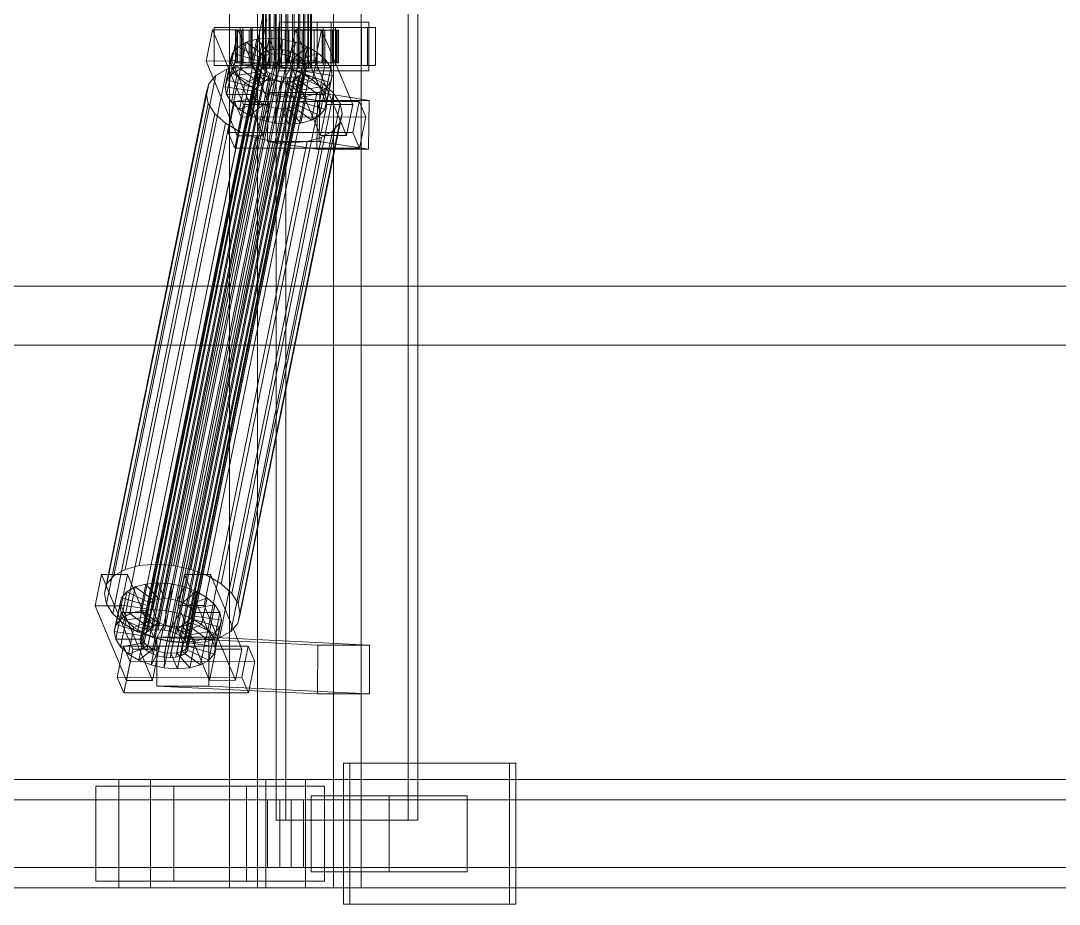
# Model space of a CAD drawing. Header units: millimetres. Extents: x -1970 to 59977, y -50268 to 6837.
# Drawn here: x 18923.8 to 19306.2, y -18456 to -18130.5 of the extents above; entities that cross this region are included whole.
import ezdxf

# ---------------------------------------------------------------- set-up
doc = ezdxf.new("R2010")
doc.units = ezdxf.units.MM
doc.layers.add('superior_C02', color=7, linetype='Continuous', lineweight=0)

msp = doc.modelspace()

# ---------------------------------------------------------------- linework, layer by layer
at = {"layer": 'superior_C02'}
for p, q in [((19000.681, -17550), (19000.681, -18450)), ((19010.91, -18450), (19010.91, -17550)), ((19038.934, -18450), (19038.934, -17550)), ((19049.163, -17550), (19049.163, -18450)), ((19017.857, -17575), (19017.857, -18425)), ((19021.364, -18425), (19021.364, -17575)), ((19066.439, -18425), (19066.439, -17575)), ((19069.946, -17575), (19069.946, -18425)), ((19012.812, -18148), (19012.812, -17852)), ((19013.037, -18148), (19013.037, -17852)), ((19013.199, -18148), (19013.199, -17852)), ((19013.86, -18148), (19013.86, -17852)), ((19014.173, -18148), (19014.173, -17852)), ((19015.225, -18148), (19015.225, -17852)), ((19015.668, -18148), (19015.668, -17852)), ((19017.038, -18148), (19017.038, -17852)), ((19017.58, -18148), (19017.58, -17852)), ((19019.176, -18148), (19019.176, -17852)), ((19019.781, -18148), (19019.781, -17852)), ((19021.493, -18148), (19021.493, -17852)), ((19022.119, -18148), (19022.119, -17852)), ((19023.832, -18148), (19023.832, -17852)), ((19024.437, -18148), (19024.437, -17852)), ((19026.032, -18148), (19026.032, -17852)), ((19026.575, -18148), (19026.575, -17852)), ((19027.945, -18148), (19027.945, -17852)), ((19028.388, -18148), (19028.388, -17852)), ((19029.439, -18148), (19029.439, -17852)), ((19029.752, -18148), (19029.752, -17852)), ((19030.413, -17852), (19030.413, -18148)), ((19030.575, -18148), (19030.575, -17852)), ((19030.801, -18148), (19030.801, -17852)), ((19012.639, -18130), (18992.635, -18228.298)), ((18994.379, -18228.298), (19014.383, -18130)), ((19038.092, -18131), (19018.965, -18131)), ((19018.965, -18131), (19018.965, -18149)), ((19032.877, -18131), (19018.965, -18131)), ((19032.877, -18149), (19032.877, -18131)), ((19032.877, -18131), (19052.004, -18131)), ((19038.092, -18149), (19038.092, -18131)), ((19038.092, -18131), (19052.004, -18131)), ((19052.004, -18131), (19052.004, -18149)), ((18994.325, -18133.859), (18991.991, -18145.327)), ((19003.889, -18133.847), (18994.325, -18133.859)), ((19005.848, -18161.391), (18994.325, -18133.859)), ((19004.565, -18133), (18995.001, -18133)), ((18995.001, -18133), (18995.001, -18147)), ((19009.03, -18133), (18995.001, -18133)), ((19001.555, -18145.315), (19003.889, -18133.847)), ((19003.294, -18134), (19002.818, -18134)), ((19002.818, -18134), (19012.812, -18134)), ((19002.818, -18146), (19002.818, -18134)), ((19002.818, -18134), (19003.636, -18134)), ((19005.031, -18134), (19003.294, -18134)), ((19003.294, -18134), (19013.037, -18134)), ((19003.294, -18146), (19003.294, -18134)), ((19003.636, -18134), (19013.199, -18134)), ((19003.636, -18146), (19003.636, -18134)), ((19003.636, -18134), (19005.692, -18134)), ((19003.889, -18133.847), (19015.412, -18161.379)), ((19004.565, -18147), (19004.565, -18133)), ((19004.565, -18133), (19018.593, -18133)), ((19007.912, -18134), (19005.031, -18134)), ((19005.031, -18134), (19013.86, -18134)), ((19005.031, -18146), (19005.031, -18134)), ((19051.481, -18133), (19005.576, -18133)), ((19005.576, -18133), (19005.576, -18147)), ((19008.499, -18133), (19005.576, -18133)), ((19005.692, -18134), (19014.173, -18134)), ((19005.692, -18146), (19005.692, -18134)), ((19005.692, -18134), (19008.847, -18134)), ((19011.74, -18134), (19007.912, -18134)), ((19007.912, -18134), (19015.225, -18134)), ((19007.912, -18146), (19007.912, -18134)), ((19008.499, -18147), (19008.499, -18133)), ((19008.499, -18133), (19054.403, -18133)), ((19008.847, -18134), (19015.668, -18134)), ((19008.847, -18146), (19008.847, -18134)), ((19008.847, -18134), (19012.885, -18134)), ((19009.03, -18147), (19009.03, -18133)), ((19009.03, -18133), (19018.593, -18133)), ((19016.253, -18134), (19011.74, -18134)), ((19011.74, -18134), (19017.038, -18134)), ((19011.74, -18146), (19011.74, -18134)), ((19012.812, -18134), (19013.037, -18134)), ((19012.812, -18134), (19012.812, -18146)), ((19013.199, -18134), (19012.812, -18134)), ((19012.885, -18134), (19017.58, -18134)), ((19012.885, -18146), (19012.885, -18134)), ((19012.885, -18134), (19017.53, -18134)), ((19013.037, -18134), (19013.86, -18134)), ((19013.037, -18134), (19013.037, -18146)), ((19013.199, -18134), (19013.199, -18146)), ((19014.173, -18134), (19013.199, -18134)), ((19013.86, -18134), (19015.225, -18134)), ((19013.86, -18134), (19013.86, -18146)), ((19014.173, -18134), (19014.173, -18146)), ((19015.668, -18134), (19014.173, -18134)), ((19015.225, -18134), (19017.038, -18134)), ((19015.225, -18134), (19015.225, -18146)), ((19015.668, -18134), (19015.668, -18146)), ((19017.58, -18134), (19015.668, -18134)), ((19021.145, -18134), (19016.253, -18134)), ((19016.253, -18134), (19019.176, -18134)), ((19016.253, -18146), (19016.253, -18134)), ((19017.038, -18134), (19019.176, -18134)), ((19017.038, -18134), (19017.038, -18146)), ((19017.53, -18134), (19019.781, -18134)), ((19017.53, -18146), (19017.53, -18134)), ((19017.53, -18134), (19022.467, -18134)), ((19017.58, -18134), (19017.58, -18146)), ((19019.781, -18134), (19017.58, -18134)), ((19018.593, -18133), (19018.593, -18147)), ((19019.176, -18134), (19021.493, -18134)), ((19019.176, -18134), (19019.176, -18146)), ((19019.781, -18134), (19019.781, -18146)), ((19022.119, -18134), (19019.781, -18134)), ((19026.082, -18134), (19021.145, -18134)), ((19021.145, -18134), (19021.493, -18134)), ((19021.145, -18146), (19021.145, -18134)), ((19021.493, -18134), (19023.832, -18134)), ((19021.493, -18134), (19021.493, -18146)), ((19022.467, -18134), (19022.119, -18134)), ((19022.119, -18134), (19022.119, -18146)), ((19024.437, -18134), (19022.119, -18134)), ((19022.467, -18146), (19022.467, -18134)), ((19022.467, -18134), (19027.359, -18134)), ((19024.928, -18133.821), (19022.594, -18145.289)), ((19026.082, -18134), (19023.832, -18134)), ((19023.832, -18134), (19026.032, -18134)), ((19023.832, -18134), (19023.832, -18146)), ((19027.359, -18134), (19024.437, -18134)), ((19024.437, -18134), (19024.437, -18146)), ((19026.575, -18134), (19024.437, -18134)), ((19034.491, -18133.809), (19024.928, -18133.821)), ((19036.451, -18161.353), (19024.928, -18133.821)), ((19035.167, -18133), (19025.604, -18133)), ((19025.604, -18133), (19025.604, -18147)), ((19039.633, -18133), (19025.604, -18133)), ((19030.728, -18134), (19026.032, -18134)), ((19026.032, -18134), (19027.945, -18134)), ((19026.032, -18134), (19026.032, -18146)), ((19030.728, -18134), (19026.082, -18134)), ((19026.082, -18146), (19026.082, -18134)), ((19031.873, -18134), (19026.575, -18134)), ((19026.575, -18134), (19026.575, -18146)), ((19028.388, -18134), (19026.575, -18134)), ((19027.359, -18146), (19027.359, -18134)), ((19027.359, -18134), (19031.873, -18134)), ((19034.766, -18134), (19027.945, -18134)), ((19027.945, -18134), (19029.439, -18134)), ((19027.945, -18134), (19027.945, -18146)), ((19035.701, -18134), (19028.388, -18134)), ((19028.388, -18134), (19028.388, -18146)), ((19029.752, -18134), (19028.388, -18134)), ((19037.92, -18134), (19029.439, -18134)), ((19029.439, -18134), (19030.413, -18134)), ((19029.439, -18134), (19029.439, -18146)), ((19038.581, -18134), (19029.752, -18134)), ((19029.752, -18134), (19029.752, -18146)), ((19030.575, -18134), (19029.752, -18134)), ((19030.413, -18134), (19039.977, -18134)), ((19030.413, -18146), (19030.413, -18134)), ((19030.413, -18134), (19030.801, -18134)), ((19040.319, -18134), (19030.575, -18134)), ((19030.575, -18134), (19030.575, -18146)), ((19030.801, -18134), (19030.575, -18134)), ((19034.766, -18134), (19030.728, -18134)), ((19030.728, -18146), (19030.728, -18134)), ((19040.795, -18134), (19030.801, -18134)), ((19030.801, -18134), (19030.801, -18146)), ((19031.873, -18146), (19031.873, -18134)), ((19031.873, -18134), (19035.701, -18134)), ((19032.158, -18145.277), (19034.491, -18133.809)), ((19034.491, -18133.809), (19046.014, -18161.341)), ((19037.92, -18134), (19034.766, -18134)), ((19034.766, -18146), (19034.766, -18134)), ((19035.167, -18147), (19035.167, -18133)), ((19035.167, -18133), (19049.196, -18133)), ((19035.701, -18146), (19035.701, -18134)), ((19035.701, -18134), (19038.581, -18134)), ((19039.977, -18134), (19037.92, -18134)), ((19037.92, -18146), (19037.92, -18134)), ((19038.581, -18146), (19038.581, -18134)), ((19038.581, -18134), (19040.319, -18134)), ((19039.633, -18147), (19039.633, -18133)), ((19039.633, -18133), (19049.196, -18133)), ((19039.977, -18134), (19039.977, -18146)), ((19040.795, -18134), (19039.977, -18134)), ((19040.319, -18146), (19040.319, -18134)), ((19040.319, -18134), (19040.795, -18134)), ((19040.795, -18146), (19040.795, -18134)), ((19049.196, -18133), (19049.196, -18147)), ((19051.481, -18147), (19051.481, -18133)), ((19051.481, -18133), (19054.403, -18133)), ((19054.403, -18133), (19054.403, -18147)), ((19001.689, -18149.985), (19003.689, -18140.156)), ((19003.689, -18140.156), (19001.746, -18142.416)), ((19006.728, -18138.419), (19003.689, -18140.156)), ((19003.689, -18140.156), (19012.149, -18144.203)), ((19004.727, -18148.249), (19006.728, -18138.419)), ((19010.654, -18137.325), (19006.728, -18138.419)), ((19006.728, -18138.419), (19013.588, -18143.38)), ((19008.654, -18147.155), (19010.654, -18137.325)), ((19015.202, -18136.948), (19010.654, -18137.325)), ((19010.654, -18137.325), (19015.448, -18142.862)), ((19013.201, -18146.777), (19015.202, -18136.948)), ((19020.06, -18137.313), (19015.202, -18136.948)), ((19015.202, -18136.948), (19017.602, -18142.683)), ((19018.06, -18147.143), (19020.06, -18137.313)), ((19020.06, -18137.313), (19019.904, -18142.856)), ((19024.898, -18138.396), (19020.06, -18137.313)), ((19024.898, -18138.396), (19022.195, -18143.369)), ((19022.898, -18148.226), (19024.898, -18138.396)), ((19029.386, -18140.123), (19024.321, -18144.188)), ((19029.386, -18140.123), (19024.898, -18138.396)), ((19027.386, -18149.953), (19029.386, -18140.123)), ((19033.218, -18142.377), (19029.386, -18140.123)), ((18968.053, -18357.434), (19011.562, -18143.635)), ((18968.974, -18356.363), (19012.483, -18142.565)), ((18970.413, -18355.541), (19013.922, -18141.742)), ((18972.273, -18355.022), (19015.782, -18141.224)), ((18974.427, -18354.844), (19017.936, -18141.045)), ((18976.728, -18355.017), (19020.237, -18141.218)), ((18979.02, -18355.53), (19022.529, -18141.731)), ((18981.146, -18356.348), (19024.655, -18142.549)), ((18982.961, -18357.415), (19026.47, -18143.617)), ((18999.746, -18152.246), (19001.746, -18142.416)), ((19001.746, -18142.416), (19001.031, -18145.047)), ((19001.746, -18142.416), (19011.229, -18145.274)), ((19012.149, -18144.203), (19010.149, -18154.033)), ((19011.562, -18143.635), (19011.224, -18144.881)), ((19011.229, -18145.274), (19012.149, -18144.203)), ((19012.483, -18142.565), (19011.562, -18143.635)), ((19013.588, -18143.38), (19011.588, -18153.21)), ((19012.149, -18144.203), (19013.588, -18143.38)), ((19013.922, -18141.742), (19012.483, -18142.565)), ((19015.448, -18142.862), (19013.448, -18152.692)), ((19013.588, -18143.38), (19015.448, -18142.862)), ((19015.782, -18141.224), (19013.922, -18141.742)), ((19015.448, -18142.862), (19017.602, -18142.683)), ((19017.602, -18142.683), (19015.602, -18152.513)), ((19017.936, -18141.045), (19015.782, -18141.224)), ((19017.602, -18142.683), (19019.904, -18142.856)), ((19019.904, -18142.856), (19017.903, -18152.686)), ((19020.237, -18141.218), (19017.936, -18141.045)), ((19019.904, -18142.856), (19022.195, -18143.369)), ((19022.195, -18143.369), (19020.195, -18153.199)), ((19022.529, -18141.731), (19020.237, -18141.218)), ((19022.195, -18143.369), (19024.321, -18144.188)), ((19024.321, -18144.188), (19022.321, -18154.017)), ((19024.655, -18142.549), (19022.529, -18141.731)), ((19024.321, -18144.188), (19026.137, -18145.255)), ((19026.47, -18143.617), (19024.655, -18142.549)), ((19033.218, -18142.377), (19026.137, -18145.255)), ((19027.851, -18144.861), (19026.47, -18143.617)), ((19031.218, -18152.207), (19033.218, -18142.377)), ((19036.134, -18145.003), (19033.218, -18142.377)), ((18967.411, -18331.197), (19004.919, -18146.887)), ((18967.715, -18358.68), (19011.224, -18144.881)), ((18967.981, -18360.017), (19011.489, -18146.218)), ((18968.833, -18361.352), (19012.342, -18147.554)), ((18973.491, -18330.692), (19010.998, -18146.383)), ((18979.985, -18331.181), (19017.493, -18146.872)), ((18984.342, -18358.659), (19027.851, -18144.861)), ((19028.703, -18146.196), (18985.195, -18359.995)), ((18985.461, -18361.332), (19028.969, -18147.533)), ((18991.991, -18145.327), (19001.555, -18145.315)), ((18991.991, -18145.327), (19003.515, -18172.859)), ((18995.001, -18147), (19004.565, -18147)), ((18995.001, -18147), (19009.03, -18147)), ((18999.031, -18154.877), (19001.031, -18145.047)), ((18999.592, -18157.698), (19001.593, -18147.868)), ((19004.919, -18146.887), (18999.67, -18148.35)), ((19001.031, -18145.047), (19010.89, -18146.52)), ((19001.031, -18145.047), (19001.593, -18147.868)), ((19013.078, -18172.847), (19001.555, -18145.315)), ((19001.593, -18147.868), (19011.156, -18147.856)), ((19001.593, -18147.868), (19003.392, -18150.688)), ((19012.812, -18146), (19002.818, -18146)), ((19002.818, -18146), (19003.294, -18146)), ((19003.636, -18146), (19002.818, -18146)), ((19013.037, -18146), (19003.294, -18146)), ((19003.294, -18146), (19005.031, -18146)), ((19013.199, -18146), (19003.636, -18146)), ((19005.692, -18146), (19003.636, -18146)), ((19018.593, -18147), (19004.565, -18147)), ((19004.727, -18148.249), (19008.654, -18147.155)), ((19010.998, -18146.383), (19004.919, -18146.887)), ((19013.86, -18146), (19005.031, -18146)), ((19005.031, -18146), (19007.912, -18146)), ((19005.576, -18147), (19051.481, -18147)), ((19005.576, -18147), (19008.499, -18147)), ((19014.173, -18146), (19005.692, -18146)), ((19008.847, -18146), (19005.692, -18146)), ((19015.225, -18146), (19007.912, -18146)), ((19007.912, -18146), (19011.74, -18146)), ((19054.403, -18147), (19008.499, -18147)), ((19008.654, -18147.155), (19013.201, -18146.777)), ((19013.448, -18152.692), (19008.654, -18147.155)), ((19015.668, -18146), (19008.847, -18146)), ((19012.885, -18146), (19008.847, -18146)), ((19010.89, -18146.52), (19008.89, -18156.35)), ((19018.593, -18147), (19009.03, -18147)), ((19011.156, -18147.856), (19009.156, -18157.686)), ((19011.229, -18145.274), (19009.228, -18155.103)), ((19010.89, -18146.52), (19011.229, -18145.274)), ((19011.156, -18147.856), (19010.89, -18146.52)), ((19017.493, -18146.872), (19010.998, -18146.383)), ((19012.009, -18149.192), (19011.156, -18147.856)), ((19011.224, -18144.881), (19011.489, -18146.218)), ((19011.489, -18146.218), (19012.342, -18147.554)), ((19017.038, -18146), (19011.74, -18146)), ((19011.74, -18146), (19016.253, -18146)), ((19012.342, -18147.554), (19013.723, -18148.798)), ((19013.037, -18146), (19012.812, -18146)), ((19012.812, -18146), (19013.199, -18146)), ((19013.199, -18148), (19012.812, -18148)), ((19012.812, -18148), (19013.037, -18148)), ((19017.58, -18146), (19012.885, -18146)), ((19017.53, -18146), (19012.885, -18146)), ((19013.86, -18146), (19013.037, -18146)), ((19013.037, -18148), (19013.86, -18148)), ((19013.199, -18146), (19014.173, -18146)), ((19014.173, -18148), (19013.199, -18148)), ((19015.602, -18152.513), (19013.201, -18146.777)), ((19013.201, -18146.777), (19018.06, -18147.143)), ((19015.225, -18146), (19013.86, -18146)), ((19013.86, -18148), (19015.225, -18148)), ((19014.173, -18146), (19015.668, -18146)), ((19015.668, -18148), (19014.173, -18148)), ((19017.038, -18146), (19015.225, -18146)), ((19015.225, -18148), (19017.038, -18148)), ((19015.668, -18146), (19017.58, -18146)), ((19017.58, -18148), (19015.668, -18148)), ((19019.176, -18146), (19016.253, -18146)), ((19016.253, -18146), (19021.145, -18146)), ((19019.176, -18146), (19017.038, -18146)), ((19017.038, -18148), (19019.176, -18148)), ((19023.961, -18148.32), (19017.493, -18146.872)), ((19019.781, -18146), (19017.53, -18146)), ((19022.467, -18146), (19017.53, -18146)), ((19017.58, -18146), (19019.781, -18146)), ((19019.781, -18148), (19017.58, -18148)), ((19017.903, -18152.686), (19018.06, -18147.143)), ((19018.06, -18147.143), (19022.898, -18148.226)), ((19021.493, -18146), (19019.176, -18146)), ((19019.176, -18148), (19021.493, -18148)), ((19019.781, -18146), (19022.119, -18146)), ((19022.119, -18148), (19019.781, -18148)), ((19021.493, -18146), (19021.145, -18146)), ((19021.145, -18146), (19026.082, -18146)), ((19023.832, -18146), (19021.493, -18146)), ((19021.493, -18148), (19023.832, -18148)), ((19022.119, -18146), (19022.467, -18146)), ((19022.119, -18146), (19024.437, -18146)), ((19024.437, -18148), (19022.119, -18148)), ((19027.359, -18146), (19022.467, -18146)), ((19022.594, -18145.289), (19032.158, -18145.277)), ((19022.594, -18145.289), (19034.117, -18172.821)), ((19026.032, -18146), (19023.832, -18146)), ((19023.832, -18146), (19026.082, -18146)), ((19023.832, -18148), (19026.032, -18148)), ((19026.137, -18145.255), (19024.136, -18155.085)), ((19024.437, -18146), (19027.359, -18146)), ((19024.437, -18146), (19026.575, -18146)), ((19026.575, -18148), (19024.437, -18148)), ((19027.518, -18146.499), (19025.517, -18156.329)), ((19025.604, -18147), (19035.167, -18147)), ((19025.604, -18147), (19039.633, -18147)), ((19027.945, -18146), (19026.032, -18146)), ((19026.032, -18146), (19030.728, -18146)), ((19026.032, -18148), (19027.945, -18148)), ((19026.082, -18146), (19030.728, -18146)), ((19026.137, -18145.255), (19027.518, -18146.499)), ((19026.37, -18157.665), (19028.37, -18147.835)), ((19026.575, -18146), (19031.873, -18146)), ((19026.575, -18146), (19028.388, -18146)), ((19028.388, -18148), (19026.575, -18148)), ((19031.873, -18146), (19027.359, -18146)), ((19036.134, -18145.003), (19027.518, -18146.499)), ((19027.518, -18146.499), (19028.37, -18147.835)), ((19028.703, -18146.196), (19027.851, -18144.861)), ((19029.439, -18146), (19027.945, -18146)), ((19027.945, -18146), (19034.766, -18146)), ((19027.945, -18148), (19029.439, -18148)), ((19028.37, -18147.835), (19037.933, -18147.823)), ((19028.37, -18147.835), (19028.636, -18149.171)), ((19028.388, -18146), (19035.701, -18146)), ((19028.388, -18146), (19029.752, -18146)), ((19029.752, -18148), (19028.388, -18148)), ((19028.631, -18148.779), (19028.969, -18147.533)), ((19028.969, -18147.533), (19028.703, -18146.196)), ((19030.413, -18146), (19029.439, -18146)), ((19029.439, -18146), (19037.92, -18146)), ((19029.439, -18148), (19030.413, -18148)), ((19029.752, -18146), (19038.581, -18146)), ((19029.752, -18146), (19030.575, -18146)), ((19030.575, -18148), (19029.752, -18148)), ((19039.977, -18146), (19030.413, -18146)), ((19030.801, -18146), (19030.413, -18146)), ((19030.413, -18148), (19030.801, -18148)), ((19030.575, -18146), (19040.319, -18146)), ((19030.575, -18146), (19030.801, -18146)), ((19030.801, -18148), (19030.575, -18148)), ((19030.728, -18146), (19034.766, -18146)), ((19030.801, -18146), (19040.795, -18146)), ((19035.701, -18146), (19031.873, -18146)), ((19043.681, -18172.809), (19032.158, -18145.277)), ((19034.133, -18154.833), (19036.134, -18145.003)), ((19034.766, -18146), (19037.92, -18146)), ((19049.196, -18147), (19035.167, -18147)), ((19038.581, -18146), (19035.701, -18146)), ((19037.933, -18147.823), (19035.933, -18157.653)), ((19037.933, -18147.823), (19036.134, -18145.003)), ((19037.92, -18146), (19039.977, -18146)), ((19038.495, -18150.644), (19037.933, -18147.823)), ((19040.319, -18146), (19038.581, -18146)), ((19049.196, -18147), (19039.633, -18147)), ((19039.977, -18146), (19040.795, -18146)), ((19040.795, -18146), (19040.319, -18146)), ((19054.403, -18147), (19051.481, -18147)), ((18958.1, -18334.981), (18995.608, -18150.672)), ((18962.162, -18332.659), (18999.67, -18148.35)), ((18970.214, -18362.596), (19013.723, -18148.798)), ((18972.029, -18363.664), (19015.538, -18149.865)), ((18974.155, -18364.482), (19017.664, -18150.683)), ((18976.447, -18364.995), (19019.956, -18151.196)), ((18978.748, -18365.168), (19022.257, -18151.369)), ((18980.902, -18364.989), (19024.411, -18151.191)), ((18982.762, -18364.471), (19026.271, -18150.672)), ((18984.201, -18363.648), (19027.71, -18149.85)), ((18985.122, -18362.578), (19028.631, -18148.779)), ((18986.453, -18332.629), (19023.961, -18148.32)), ((18992.453, -18334.938), (19029.96, -18150.629)), ((18995.608, -18150.672), (18993.01, -18153.694)), ((18999.67, -18148.35), (18995.608, -18150.672)), ((18999.746, -18152.246), (19001.689, -18149.985)), ((19001.392, -18160.518), (19003.392, -18150.688)), ((19001.689, -18149.985), (19004.727, -18148.249)), ((19010.149, -18154.033), (19001.689, -18149.985)), ((19003.392, -18150.688), (19012.009, -18149.192)), ((19003.392, -18150.688), (19006.308, -18153.314)), ((19011.588, -18153.21), (19004.727, -18148.249)), ((19006.308, -18153.314), (19013.389, -18150.436)), ((19012.009, -18149.192), (19010.008, -18159.022)), ((19010.14, -18155.567), (19015.205, -18151.503)), ((19013.389, -18150.436), (19011.389, -18160.266)), ((19013.389, -18150.436), (19012.009, -18149.192)), ((19015.205, -18151.503), (19013.204, -18161.333)), ((19015.205, -18151.503), (19013.389, -18150.436)), ((19013.723, -18148.798), (19015.538, -18149.865)), ((19017.331, -18152.321), (19015.205, -18151.503)), ((19015.538, -18149.865), (19017.664, -18150.683)), ((19017.664, -18150.683), (19019.956, -18151.196)), ((19018.965, -18149), (19038.092, -18149)), ((19032.877, -18149), (19018.965, -18149)), ((19019.956, -18151.196), (19022.257, -18151.369)), ((19020.195, -18153.199), (19022.898, -18148.226)), ((19022.257, -18151.369), (19024.411, -18151.191)), ((19022.321, -18154.017), (19027.386, -18149.953)), ((19022.898, -18148.226), (19027.386, -18149.953)), ((19029.96, -18150.629), (19023.961, -18148.32)), ((19024.411, -18151.191), (19026.271, -18150.672)), ((19027.377, -18151.488), (19025.377, -18161.318)), ((19027.377, -18151.488), (19025.938, -18152.311)), ((19026.271, -18150.672), (19027.71, -18149.85)), ((19028.297, -18150.417), (19026.297, -18160.247)), ((19028.636, -18149.171), (19026.636, -18159.001)), ((19028.297, -18150.417), (19027.377, -18151.488)), ((19035.837, -18155.535), (19027.377, -18151.488)), ((19027.386, -18149.953), (19031.218, -18152.207)), ((19027.71, -18149.85), (19028.631, -18148.779)), ((19028.636, -18149.171), (19028.297, -18150.417)), ((19037.78, -18153.275), (19028.297, -18150.417)), ((19038.495, -18150.644), (19028.636, -18149.171)), ((19035.084, -18153.641), (19029.96, -18150.629)), ((19052.004, -18149), (19032.877, -18149)), ((19036.494, -18160.474), (19038.495, -18150.644)), ((19037.78, -18153.275), (19038.495, -18150.644)), ((19052.004, -18149), (19038.092, -18149)), ((18955.503, -18338.003), (18993.01, -18153.694)), ((18993.01, -18153.694), (18992.054, -18157.211)), ((18997.576, -18337.95), (19035.084, -18153.641)), ((18999.031, -18154.877), (18999.746, -18152.246)), ((19008.89, -18156.35), (18999.031, -18154.877)), ((18999.592, -18157.698), (18999.031, -18154.877)), ((19009.228, -18155.103), (18999.746, -18152.246)), ((19004.307, -18163.144), (19006.308, -18153.314)), ((19006.308, -18153.314), (19010.14, -18155.567)), ((19008.14, -18165.397), (19010.14, -18155.567)), ((19009.228, -18155.103), (19008.89, -18156.35)), ((19010.149, -18154.033), (19009.228, -18155.103)), ((19010.14, -18155.567), (19014.628, -18157.295)), ((19011.588, -18153.21), (19010.149, -18154.033)), ((19013.448, -18152.692), (19011.588, -18153.21)), ((19015.602, -18152.513), (19013.448, -18152.692)), ((19014.628, -18157.295), (19017.331, -18152.321)), ((19017.331, -18152.321), (19015.33, -18162.151)), ((19017.903, -18152.686), (19015.602, -18152.513)), ((19019.622, -18152.835), (19017.331, -18152.321)), ((19019.622, -18152.835), (19017.622, -18162.664)), ((19020.195, -18153.199), (19017.903, -18152.686)), ((19019.466, -18158.378), (19019.622, -18152.835)), ((19021.924, -18153.008), (19019.622, -18152.835)), ((19021.924, -18153.008), (19019.923, -18162.837)), ((19022.321, -18154.017), (19020.195, -18153.199)), ((19024.078, -18152.829), (19021.924, -18153.008)), ((19024.324, -18158.743), (19021.924, -18153.008)), ((19024.078, -18152.829), (19022.077, -18162.659)), ((19024.136, -18155.085), (19022.321, -18154.017)), ((19025.938, -18152.311), (19023.937, -18162.14)), ((19025.938, -18152.311), (19024.078, -18152.829)), ((19028.872, -18158.366), (19024.078, -18152.829)), ((19024.136, -18155.085), (19031.218, -18152.207)), ((19025.517, -18156.329), (19024.136, -18155.085)), ((19025.517, -18156.329), (19034.133, -18154.833)), ((19032.798, -18157.272), (19025.938, -18152.311)), ((19031.218, -18152.207), (19034.133, -18154.833)), ((19032.798, -18157.272), (19035.837, -18155.535)), ((19033.836, -18165.365), (19035.837, -18155.535)), ((19034.133, -18154.833), (19035.933, -18157.653)), ((19038.981, -18157.152), (19035.084, -18153.641)), ((19035.779, -18163.105), (19037.78, -18153.275)), ((19035.837, -18155.535), (19037.78, -18153.275)), ((18954.547, -18341.52), (18992.054, -18157.211)), ((18992.054, -18157.211), (18992.805, -18160.982)), ((19009.156, -18157.686), (18999.592, -18157.698)), ((19001.392, -18160.518), (18999.592, -18157.698)), ((19010.008, -18159.022), (19001.392, -18160.518)), ((19001.473, -18341.461), (19038.981, -18157.152)), ((19008.89, -18156.35), (19009.156, -18157.686)), ((19009.156, -18157.686), (19010.008, -18159.022)), ((19010.008, -18159.022), (19011.389, -18160.266)), ((19012.628, -18167.125), (19014.628, -18157.295)), ((19014.843, -18156.962), (19014.6, -18174.943)), ((19014.628, -18157.295), (19019.466, -18158.378)), ((19033.969, -18156.962), (19014.843, -18156.962)), ((19032.992, -18159.83), (19014.843, -18156.962)), ((19017.466, -18168.208), (19019.466, -18158.378)), ((19019.466, -18158.378), (19024.324, -18158.743)), ((19022.324, -18168.573), (19024.324, -18158.743)), ((19024.324, -18158.743), (19028.872, -18158.366)), ((19026.37, -18157.665), (19025.517, -18156.329)), ((19026.297, -18160.247), (19026.636, -18159.001)), ((19035.933, -18157.653), (19026.37, -18157.665)), ((19026.636, -18159.001), (19026.37, -18157.665)), ((19026.636, -18159.001), (19036.494, -18160.474)), ((19026.871, -18168.196), (19028.872, -18158.366)), ((19028.872, -18158.366), (19032.798, -18157.272)), ((19030.798, -18167.102), (19032.798, -18157.272)), ((19033.726, -18174.943), (19033.969, -18156.962)), ((19033.969, -18156.962), (19052.119, -18159.83)), ((19035.933, -18157.653), (19036.494, -18160.474)), ((19041.387, -18160.922), (19038.981, -18157.152)), ((18955.297, -18345.291), (18992.805, -18160.982)), ((18992.805, -18160.982), (18995.211, -18164.752)), ((19002.499, -18160.247), (19000.165, -18171.715)), ((19004.307, -18163.144), (19001.392, -18160.518)), ((19048.403, -18160.19), (19002.499, -18160.247)), ((19004.9, -18165.983), (19002.499, -18160.247)), ((19003.515, -18172.859), (19005.848, -18161.391)), ((19041.387, -18160.922), (19003.879, -18345.231)), ((19011.389, -18160.266), (19004.307, -18163.144)), ((19008.14, -18165.397), (19004.307, -18163.144)), ((19005.848, -18161.391), (19015.412, -18161.379)), ((19013.204, -18161.333), (19008.14, -18165.397)), ((19011.389, -18160.266), (19013.204, -18161.333)), ((19015.33, -18162.151), (19012.628, -18167.125)), ((19015.412, -18161.379), (19013.078, -18172.847)), ((19013.204, -18161.333), (19015.33, -18162.151)), ((19015.33, -18162.151), (19017.622, -18162.664)), ((19017.622, -18162.664), (19017.466, -18168.208)), ((19017.622, -18162.664), (19019.923, -18162.837)), ((19019.923, -18162.837), (19022.077, -18162.659)), ((19019.923, -18162.837), (19022.324, -18168.573)), ((19022.077, -18162.659), (19023.937, -18162.14)), ((19022.077, -18162.659), (19026.871, -18168.196)), ((19023.937, -18162.14), (19025.377, -18161.318)), ((19023.937, -18162.14), (19030.798, -18167.102)), ((19025.377, -18161.318), (19026.297, -18160.247)), ((19025.377, -18161.318), (19033.836, -18165.365)), ((19026.297, -18160.247), (19035.779, -18163.105)), ((19032.749, -18177.811), (19032.992, -18159.83)), ((19032.992, -18159.83), (19052.119, -18159.83)), ((19035.779, -18163.105), (19033.836, -18165.365)), ((19034.117, -18172.821), (19036.451, -18161.353)), ((19036.494, -18160.474), (19035.779, -18163.105)), ((19036.451, -18161.353), (19046.014, -18161.341)), ((19042.137, -18164.693), (19041.387, -18160.922)), ((19046.014, -18161.341), (19043.681, -18172.809)), ((19046.07, -18171.658), (19048.403, -18160.19)), ((19048.403, -18160.19), (19050.804, -18165.926)), ((19052.119, -18159.83), (19051.876, -18177.811)), ((18957.703, -18349.061), (18995.211, -18164.752)), ((18995.211, -18164.752), (18999.108, -18168.263)), ((19002.566, -18177.451), (19004.9, -18165.983)), ((19004.63, -18349.002), (19042.137, -18164.693)), ((19004.9, -18165.983), (19050.804, -18165.926)), ((19012.628, -18167.125), (19008.14, -18165.397)), ((19017.466, -18168.208), (19012.628, -18167.125)), ((19030.798, -18167.102), (19026.871, -18168.196)), ((19033.836, -18165.365), (19030.798, -18167.102)), ((19041.181, -18168.21), (19042.137, -18164.693)), ((19050.804, -18165.926), (19048.47, -18177.394)), ((18961.601, -18352.572), (18999.108, -18168.263)), ((18999.108, -18168.263), (19004.231, -18171.275)), ((19003.674, -18352.519), (19041.181, -18168.21)), ((19022.324, -18168.573), (19017.466, -18168.208)), ((19026.871, -18168.196), (19022.324, -18168.573)), ((19038.584, -18171.232), (19041.181, -18168.21)), ((18966.724, -18355.584), (19004.231, -18171.275)), ((18972.724, -18357.893), (19010.231, -18173.584)), ((18997.014, -18357.863), (19034.522, -18173.554)), ((19000.165, -18171.715), (19046.07, -18171.658)), ((19000.165, -18171.715), (19002.566, -18177.451)), ((19001.076, -18355.541), (19038.584, -18171.232)), ((19013.078, -18172.847), (19003.515, -18172.859)), ((19004.231, -18171.275), (19010.231, -18173.584)), ((19010.231, -18173.584), (19016.699, -18175.032)), ((19029.273, -18175.016), (19034.522, -18173.554)), ((19043.681, -18172.809), (19034.117, -18172.821)), ((19034.522, -18173.554), (19038.584, -18171.232)), ((19048.47, -18177.394), (19046.07, -18171.658)), ((18979.191, -18359.341), (19016.699, -18175.032)), ((18985.686, -18359.83), (19023.194, -18175.521)), ((18991.765, -18359.326), (19029.273, -18175.016)), ((19048.47, -18177.394), (19002.566, -18177.451)), ((19014.6, -18174.943), (19033.726, -18174.943)), ((19032.749, -18177.811), (19014.6, -18174.943)), ((19016.699, -18175.032), (19023.194, -18175.521)), ((19023.194, -18175.521), (19029.273, -18175.016)), ((19051.876, -18177.811), (19032.749, -18177.811)), ((19051.876, -18177.811), (19033.726, -18174.943)), ((18992.635, -18228.298), (18054.936, -18228.298)), ((18056.68, -18228.298), (18994.379, -18228.298)), ((18992.635, -18228.298), (18994.379, -18228.298)), ((19930.334, -18228.298), (18992.635, -18228.298)), ((18994.379, -18228.298), (19932.078, -18228.298)), ((25411.088, -18250), (16335.427, -18250)), ((16336.897, -18250), (25412.557, -18250)), ((18962.162, -18332.659), (18967.411, -18331.197)), ((18967.411, -18331.197), (18973.491, -18330.692)), ((18973.491, -18330.692), (18979.985, -18331.181)), ((18979.985, -18331.181), (18986.453, -18332.629)), ((18953.484, -18334.551), (18951.15, -18346.02)), ((18963.047, -18334.539), (18953.484, -18334.551)), ((18965.007, -18362.083), (18953.484, -18334.551)), ((18955.503, -18338.003), (18958.1, -18334.981)), ((18958.1, -18334.981), (18962.162, -18332.659)), ((18960.713, -18346.008), (18963.047, -18334.539)), ((18963.047, -18334.539), (18974.57, -18362.071)), ((18984.086, -18334.513), (18981.753, -18345.981)), ((18993.65, -18334.501), (18984.086, -18334.513)), ((18995.609, -18362.045), (18984.086, -18334.513)), ((18986.453, -18332.629), (18992.453, -18334.938)), ((18991.316, -18345.969), (18993.65, -18334.501)), ((18992.453, -18334.938), (18997.576, -18337.95)), ((18993.65, -18334.501), (19005.173, -18362.033)), ((18954.547, -18341.52), (18955.503, -18338.003)), ((18965.886, -18339.111), (18962.848, -18340.848)), ((18963.886, -18348.941), (18965.886, -18339.111)), ((18969.813, -18338.017), (18965.886, -18339.111)), ((18965.886, -18339.111), (18972.747, -18344.073)), ((18967.812, -18347.847), (18969.813, -18338.017)), ((18974.36, -18337.64), (18969.813, -18338.017)), ((18969.813, -18338.017), (18974.607, -18343.554)), ((18972.36, -18347.47), (18974.36, -18337.64)), ((18979.218, -18338.005), (18974.36, -18337.64)), ((18974.36, -18337.64), (18976.761, -18343.376)), ((18977.218, -18347.835), (18979.218, -18338.005)), ((18979.218, -18338.005), (18979.062, -18343.549)), ((18984.056, -18339.088), (18979.218, -18338.005)), ((18984.056, -18339.088), (18981.354, -18344.062)), ((18982.056, -18348.918), (18984.056, -18339.088)), ((18988.545, -18340.816), (18984.056, -18339.088)), ((18997.576, -18337.95), (19001.473, -18341.461)), ((18955.297, -18345.291), (18954.547, -18341.52)), ((18958.904, -18352.938), (18960.905, -18343.108)), ((18960.905, -18343.108), (18960.19, -18345.739)), ((18960.847, -18350.678), (18962.848, -18340.848)), ((18962.848, -18340.848), (18960.905, -18343.108)), ((18960.905, -18343.108), (18970.387, -18345.966)), ((18962.848, -18340.848), (18971.308, -18344.895)), ((18988.545, -18340.816), (18983.48, -18344.88)), ((18992.377, -18343.069), (18985.295, -18345.947)), ((18986.544, -18350.645), (18988.545, -18340.816)), ((18992.377, -18343.069), (18988.545, -18340.816)), ((18990.376, -18352.899), (18992.377, -18343.069)), ((18995.292, -18345.695), (18992.377, -18343.069)), ((19001.473, -18341.461), (19003.879, -18345.231)), ((18951.15, -18346.02), (18960.713, -18346.008)), ((18951.15, -18346.02), (18962.673, -18373.551)), ((18957.703, -18349.061), (18955.297, -18345.291)), ((18958.189, -18355.569), (18960.19, -18345.739)), ((18960.19, -18345.739), (18970.048, -18347.212)), ((18960.19, -18345.739), (18960.751, -18348.56)), ((18972.236, -18373.539), (18960.713, -18346.008)), ((18970.387, -18345.966), (18968.387, -18355.796)), ((18971.308, -18344.895), (18969.307, -18354.725)), ((18970.048, -18347.212), (18970.387, -18345.966)), ((18970.387, -18345.966), (18971.308, -18344.895)), ((18972.747, -18344.073), (18970.746, -18353.902)), ((18971.308, -18344.895), (18972.747, -18344.073)), ((18974.607, -18343.554), (18972.606, -18353.384)), ((18972.747, -18344.073), (18974.607, -18343.554)), ((18974.607, -18343.554), (18976.761, -18343.376)), ((18976.761, -18343.376), (18974.76, -18353.205)), ((18976.761, -18343.376), (18979.062, -18343.549)), ((18979.062, -18343.549), (18977.062, -18353.378)), ((18979.062, -18343.549), (18981.354, -18344.062)), ((18981.354, -18344.062), (18979.353, -18353.892)), ((18981.354, -18344.062), (18983.48, -18344.88)), ((18983.48, -18344.88), (18981.479, -18354.71)), ((18981.753, -18345.981), (18991.316, -18345.969)), ((18981.753, -18345.981), (18993.276, -18373.513)), ((18985.295, -18345.947), (18983.295, -18355.777)), ((18983.48, -18344.88), (18985.295, -18345.947)), ((18985.295, -18345.947), (18986.676, -18347.191)), ((18995.292, -18345.695), (18986.676, -18347.191)), ((19002.839, -18373.501), (18991.316, -18345.969)), ((18993.292, -18355.525), (18995.292, -18345.695)), ((18997.092, -18348.515), (18995.292, -18345.695)), ((19003.879, -18345.231), (19004.63, -18349.002)), ((18961.601, -18352.572), (18957.703, -18349.061)), ((18958.751, -18358.39), (18960.751, -18348.56)), ((18958.904, -18352.938), (18960.847, -18350.678)), ((18960.751, -18348.56), (18970.314, -18348.548)), ((18960.751, -18348.56), (18962.551, -18351.38)), ((18960.847, -18350.678), (18963.886, -18348.941)), ((18969.307, -18354.725), (18960.847, -18350.678)), ((18962.551, -18351.38), (18971.167, -18349.884)), ((18963.886, -18348.941), (18967.812, -18347.847)), ((18970.746, -18353.902), (18963.886, -18348.941)), ((18967.812, -18347.847), (18972.36, -18347.47)), ((18972.606, -18353.384), (18967.812, -18347.847)), ((18970.048, -18347.212), (18968.048, -18357.042)), ((18970.314, -18348.548), (18968.314, -18358.378)), ((18971.167, -18349.884), (18969.166, -18359.714)), ((18970.314, -18348.548), (18970.048, -18347.212)), ((18971.167, -18349.884), (18970.314, -18348.548)), ((18972.548, -18351.128), (18971.167, -18349.884)), ((18974.76, -18353.205), (18972.36, -18347.47)), ((18972.36, -18347.47), (18977.218, -18347.835)), ((18977.062, -18353.378), (18977.218, -18347.835)), ((18977.218, -18347.835), (18982.056, -18348.918)), ((18979.353, -18353.892), (18982.056, -18348.918)), ((18981.479, -18354.71), (18986.544, -18350.645)), ((18982.056, -18348.918), (18986.544, -18350.645)), ((18986.676, -18347.191), (18984.676, -18357.021)), ((18985.528, -18358.357), (18987.528, -18348.527)), ((18987.794, -18349.863), (18985.794, -18359.693)), ((18986.544, -18350.645), (18990.376, -18352.899)), ((18986.676, -18347.191), (18987.528, -18348.527)), ((18987.794, -18349.863), (18987.456, -18351.109)), ((18987.528, -18348.527), (18997.092, -18348.515)), ((18987.528, -18348.527), (18987.794, -18349.863)), ((18997.653, -18351.336), (18987.794, -18349.863)), ((18997.092, -18348.515), (18995.091, -18358.345)), ((18997.653, -18351.336), (18997.092, -18348.515)), ((19004.63, -18349.002), (19003.674, -18352.519)), ((18958.189, -18355.569), (18958.904, -18352.938)), ((18968.387, -18355.796), (18958.904, -18352.938)), ((18960.55, -18361.21), (18962.551, -18351.38)), ((18966.724, -18355.584), (18961.601, -18352.572)), ((18962.551, -18351.38), (18965.466, -18354.006)), ((18963.466, -18363.836), (18965.466, -18354.006)), ((18965.466, -18354.006), (18972.548, -18351.128)), ((18965.466, -18354.006), (18969.298, -18356.26)), ((18969.298, -18356.26), (18974.363, -18352.196)), ((18970.746, -18353.902), (18969.307, -18354.725)), ((18972.548, -18351.128), (18970.547, -18360.958)), ((18972.606, -18353.384), (18970.746, -18353.902)), ((18974.363, -18352.196), (18972.363, -18362.025)), ((18974.363, -18352.196), (18972.548, -18351.128)), ((18974.76, -18353.205), (18972.606, -18353.384)), ((18973.786, -18357.987), (18976.489, -18353.014)), ((18976.489, -18353.014), (18974.363, -18352.196)), ((18976.489, -18353.014), (18974.489, -18362.843)), ((18977.062, -18353.378), (18974.76, -18353.205)), ((18978.781, -18353.527), (18976.489, -18353.014)), ((18978.781, -18353.527), (18976.78, -18363.357)), ((18979.353, -18353.892), (18977.062, -18353.378)), ((18978.624, -18359.07), (18978.781, -18353.527)), ((18981.082, -18353.7), (18978.781, -18353.527)), ((18981.082, -18353.7), (18979.082, -18363.53)), ((18981.479, -18354.71), (18979.353, -18353.892)), ((18983.236, -18353.521), (18981.082, -18353.7)), ((18983.483, -18359.436), (18981.082, -18353.7)), ((18983.236, -18353.521), (18981.236, -18363.351)), ((18985.096, -18353.003), (18983.096, -18362.833)), ((18985.096, -18353.003), (18983.236, -18353.521)), ((18988.03, -18359.058), (18983.236, -18353.521)), ((18983.295, -18355.777), (18990.376, -18352.899)), ((18986.535, -18352.18), (18984.535, -18362.01)), ((18986.535, -18352.18), (18985.096, -18353.003)), ((18991.957, -18357.964), (18985.096, -18353.003)), ((18987.456, -18351.109), (18985.455, -18360.939)), ((18987.456, -18351.109), (18986.535, -18352.18)), ((18994.995, -18356.228), (18986.535, -18352.18)), ((18996.938, -18353.967), (18987.456, -18351.109)), ((18990.376, -18352.899), (18993.292, -18355.525)), ((18994.938, -18363.797), (18996.938, -18353.967)), ((18994.995, -18356.228), (18996.938, -18353.967)), ((18995.653, -18361.166), (18997.653, -18351.336)), ((18996.938, -18353.967), (18997.653, -18351.336)), ((19003.674, -18352.519), (19001.076, -18355.541)), ((18968.048, -18357.042), (18958.189, -18355.569)), ((18958.751, -18358.39), (18958.189, -18355.569)), ((18968.314, -18358.378), (18958.751, -18358.39)), ((18960.55, -18361.21), (18958.751, -18358.39)), ((18972.724, -18357.893), (18966.724, -18355.584)), ((18967.298, -18366.09), (18969.298, -18356.26)), ((18967.715, -18358.68), (18968.053, -18357.434)), ((18968.387, -18355.796), (18968.048, -18357.042)), ((18968.048, -18357.042), (18968.314, -18358.378)), ((18968.053, -18357.434), (18968.974, -18356.363)), ((18968.314, -18358.378), (18969.166, -18359.714)), ((18969.307, -18354.725), (18968.387, -18355.796)), ((18968.974, -18356.363), (18970.413, -18355.541)), ((18969.298, -18356.26), (18973.786, -18357.987)), ((18970.413, -18355.541), (18972.273, -18355.022)), ((18971.786, -18367.817), (18973.786, -18357.987)), ((18972.273, -18355.022), (18974.427, -18354.844)), ((18979.191, -18359.341), (18972.724, -18357.893)), ((18973.786, -18357.987), (18978.624, -18359.07)), ((18973.917, -18357.646), (18973.842, -18375.644)), ((18993.043, -18357.646), (18973.917, -18357.646)), ((19033.137, -18360.514), (18973.917, -18357.646)), ((18974.427, -18354.844), (18976.728, -18355.017)), ((18976.728, -18355.017), (18979.02, -18355.53)), ((18979.02, -18355.53), (18981.146, -18356.348)), ((18981.146, -18356.348), (18982.961, -18357.415)), ((18983.295, -18355.777), (18981.479, -18354.71)), ((18982.961, -18357.415), (18984.342, -18358.659)), ((18984.676, -18357.021), (18983.295, -18355.777)), ((18984.676, -18357.021), (18993.292, -18355.525)), ((18985.528, -18358.357), (18984.676, -18357.021)), ((18995.091, -18358.345), (18985.528, -18358.357)), ((18985.794, -18359.693), (18985.528, -18358.357)), ((18988.03, -18359.058), (18991.957, -18357.964)), ((18989.956, -18367.794), (18991.957, -18357.964)), ((18997.014, -18357.863), (18991.765, -18359.326)), ((18991.957, -18357.964), (18994.995, -18356.228)), ((18992.969, -18375.644), (18993.043, -18357.646)), ((18992.995, -18366.057), (18994.995, -18356.228)), ((18993.043, -18357.646), (19052.264, -18360.514)), ((18993.292, -18355.525), (18995.091, -18358.345)), ((18995.091, -18358.345), (18995.653, -18361.166)), ((19001.076, -18355.541), (18997.014, -18357.863)), ((18961.658, -18360.939), (18959.324, -18372.408)), ((18969.166, -18359.714), (18960.55, -18361.21)), ((18963.466, -18363.836), (18960.55, -18361.21)), ((19007.562, -18360.882), (18961.658, -18360.939)), ((18964.058, -18366.675), (18961.658, -18360.939)), ((18962.673, -18373.551), (18965.007, -18362.083)), ((18970.547, -18360.958), (18963.466, -18363.836)), ((18965.007, -18362.083), (18974.57, -18362.071)), ((18972.363, -18362.025), (18967.298, -18366.09)), ((18967.981, -18360.017), (18967.715, -18358.68)), ((18968.833, -18361.352), (18967.981, -18360.017)), ((18970.214, -18362.596), (18968.833, -18361.352)), ((18969.166, -18359.714), (18970.547, -18360.958)), ((18970.547, -18360.958), (18972.363, -18362.025)), ((18974.57, -18362.071), (18972.236, -18373.539)), ((18972.363, -18362.025), (18974.489, -18362.843)), ((18976.624, -18368.9), (18978.624, -18359.07)), ((18978.624, -18359.07), (18983.483, -18359.436)), ((18985.686, -18359.83), (18979.191, -18359.341)), ((18981.482, -18369.265), (18983.483, -18359.436)), ((18983.096, -18362.833), (18984.535, -18362.01)), ((18983.483, -18359.436), (18988.03, -18359.058)), ((18984.342, -18358.659), (18985.195, -18359.995)), ((18984.535, -18362.01), (18985.455, -18360.939)), ((18984.535, -18362.01), (18992.995, -18366.057)), ((18985.461, -18361.332), (18985.122, -18362.578)), ((18985.195, -18359.995), (18985.461, -18361.332)), ((18985.455, -18360.939), (18985.794, -18359.693)), ((18985.455, -18360.939), (18994.938, -18363.797)), ((18991.765, -18359.326), (18985.686, -18359.83)), ((18985.794, -18359.693), (18995.653, -18361.166)), ((18986.03, -18368.888), (18988.03, -18359.058)), ((18993.276, -18373.513), (18995.609, -18362.045)), ((18995.653, -18361.166), (18994.938, -18363.797)), ((18995.609, -18362.045), (19005.173, -18362.033)), ((19005.173, -18362.033), (19002.839, -18373.501)), ((19005.228, -18372.35), (19007.562, -18360.882)), ((19007.562, -18360.882), (19009.962, -18366.618)), ((19033.063, -18378.512), (19033.137, -18360.514)), ((19033.137, -18360.514), (19052.264, -18360.514)), ((19052.264, -18360.514), (19052.189, -18378.512)), ((18967.298, -18366.09), (18963.466, -18363.836)), ((18971.786, -18367.817), (18967.298, -18366.09)), ((18972.029, -18363.664), (18970.214, -18362.596)), ((18974.489, -18362.843), (18971.786, -18367.817)), ((18974.155, -18364.482), (18972.029, -18363.664)), ((18976.447, -18364.995), (18974.155, -18364.482)), ((18974.489, -18362.843), (18976.78, -18363.357)), ((18978.748, -18365.168), (18976.447, -18364.995)), ((18976.78, -18363.357), (18976.624, -18368.9)), ((18976.78, -18363.357), (18979.082, -18363.53)), ((18980.902, -18364.989), (18978.748, -18365.168)), ((18979.082, -18363.53), (18981.236, -18363.351)), ((18979.082, -18363.53), (18981.482, -18369.265)), ((18982.762, -18364.471), (18980.902, -18364.989)), ((18981.236, -18363.351), (18983.096, -18362.833)), ((18981.236, -18363.351), (18986.03, -18368.888)), ((18984.201, -18363.648), (18982.762, -18364.471)), ((18983.096, -18362.833), (18989.956, -18367.794)), ((18985.122, -18362.578), (18984.201, -18363.648)), ((18992.995, -18366.057), (18989.956, -18367.794)), ((18994.938, -18363.797), (18992.995, -18366.057)), ((18961.724, -18378.143), (18964.058, -18366.675)), ((18964.058, -18366.675), (19009.962, -18366.618)), ((18976.624, -18368.9), (18971.786, -18367.817)), ((18981.482, -18369.265), (18976.624, -18368.9)), ((18986.03, -18368.888), (18981.482, -18369.265)), ((18989.956, -18367.794), (18986.03, -18368.888)), ((19009.962, -18366.618), (19007.629, -18378.086)), ((18959.324, -18372.408), (19005.228, -18372.35)), ((18959.324, -18372.408), (18961.724, -18378.143)), ((18972.236, -18373.539), (18962.673, -18373.551)), ((19002.839, -18373.501), (18993.276, -18373.513)), ((19007.629, -18378.086), (19005.228, -18372.35)), ((18973.842, -18375.644), (18992.969, -18375.644)), ((19033.063, -18378.512), (18973.842, -18375.644)), ((19052.189, -18378.512), (18992.969, -18375.644)), ((19007.629, -18378.086), (18961.724, -18378.143)), ((19052.189, -18378.512), (19033.063, -18378.512)), ((19103.795, -18404), (19042.589, -18404)), ((19042.589, -18404), (19042.589, -18456)), ((19044.927, -18404), (19042.589, -18404)), ((19044.927, -18456), (19044.927, -18404)), ((19044.927, -18404), (19106.133, -18404)), ((19103.795, -18456), (19103.795, -18404)), ((19103.795, -18404), (19106.133, -18404)), ((19106.133, -18404), (19106.133, -18456)), ((18959.893, -18410), (17812.288, -18410)), ((17823.979, -18410), (18971.583, -18410)), ((19013.962, -18410), (17866.357, -18410)), ((17880.971, -18410), (19028.575, -18410)), ((18959.893, -18410), (18959.893, -18450)), ((18971.583, -18410), (18959.893, -18410)), ((20107.498, -18410), (18959.893, -18410)), ((18971.583, -18450), (18971.583, -18410)), ((18971.583, -18410), (20119.188, -18410)), ((19013.962, -18410), (19013.962, -18450)), ((19028.575, -18410), (19013.962, -18410)), ((20161.567, -18410), (19013.962, -18410)), ((19028.575, -18450), (19028.575, -18410)), ((19028.575, -18410), (20176.18, -18410)), ((18980.083, -18412.5), (18951.393, -18412.5)), ((18951.393, -18412.5), (18951.393, -18447.5)), ((19006.924, -18412.5), (18951.393, -18412.5)), ((18980.083, -18447.5), (18980.083, -18412.5)), ((18980.083, -18412.5), (19035.614, -18412.5)), ((19006.924, -18447.5), (19006.924, -18412.5)), ((19006.924, -18412.5), (19035.614, -18412.5)), ((19035.614, -18412.5), (19035.614, -18447.5)), ((19019.182, -18417.5), (17816.047, -18417.5)), ((17820.22, -18417.5), (19023.355, -18417.5)), ((19014.695, -18417.5), (19027.842, -18417.5)), ((19014.695, -18442.5), (19014.695, -18417.5)), ((20106.769, -18417.5), (19014.695, -18417.5)), ((19019.182, -18417.5), (19019.182, -18442.5)), ((19023.355, -18417.5), (19019.182, -18417.5)), ((19023.355, -18442.5), (19023.355, -18417.5)), ((19027.842, -18417.5), (19027.842, -18442.5)), ((19027.842, -18417.5), (20119.916, -18417.5)), ((19059.416, -18416), (19030.726, -18416)), ((19030.726, -18416), (19030.726, -18444)), ((19059.431, -18416), (19030.726, -18416)), ((19059.416, -18444), (19059.416, -18416)), ((19059.416, -18416), (19088.122, -18416)), ((19059.431, -18444), (19059.431, -18416)), ((19059.431, -18416), (19088.122, -18416)), ((19088.122, -18416), (19088.122, -18444)), ((19017.857, -18425), (19066.439, -18425)), ((19017.857, -18425), (19021.364, -18425)), ((19069.946, -18425), (19021.364, -18425)), ((19069.946, -18425), (19066.439, -18425)), ((17816.047, -18442.5), (19019.182, -18442.5)), ((17820.22, -18442.5), (19023.355, -18442.5)), ((19027.842, -18442.5), (19014.695, -18442.5)), ((19014.695, -18442.5), (20106.769, -18442.5)), ((19019.182, -18442.5), (19023.355, -18442.5)), ((19027.842, -18442.5), (20119.916, -18442.5)), ((19030.726, -18444), (19059.416, -18444)), ((19030.726, -18444), (19059.431, -18444)), ((19088.122, -18444), (19059.416, -18444)), ((19088.122, -18444), (19059.431, -18444)), ((17812.288, -18450), (18959.893, -18450)), ((17823.979, -18450), (18971.583, -18450)), ((17866.357, -18450), (19013.962, -18450)), ((17880.971, -18450), (19028.575, -18450)), ((18951.393, -18447.5), (18980.083, -18447.5)), ((19006.924, -18447.5), (18951.393, -18447.5)), ((18959.893, -18450), (18971.583, -18450)), ((18959.893, -18450), (20107.498, -18450)), ((18971.583, -18450), (20119.188, -18450)), ((19035.614, -18447.5), (18980.083, -18447.5)), ((19000.681, -18450), (19038.934, -18450)), ((19000.681, -18450), (19010.91, -18450)), ((19035.614, -18447.5), (19006.924, -18447.5)), ((19049.163, -18450), (19010.91, -18450)), ((19013.962, -18450), (19028.575, -18450)), ((19013.962, -18450), (20161.567, -18450)), ((19028.575, -18450), (20176.18, -18450)), ((19049.163, -18450), (19038.934, -18450)), ((19042.589, -18456), (19103.795, -18456)), ((19042.589, -18456), (19044.927, -18456)), ((19106.133, -18456), (19044.927, -18456)), ((19106.133, -18456), (19103.795, -18456))]:
    msp.add_line(p, q, dxfattribs=at)

doc.saveas('drawing.dxf')
